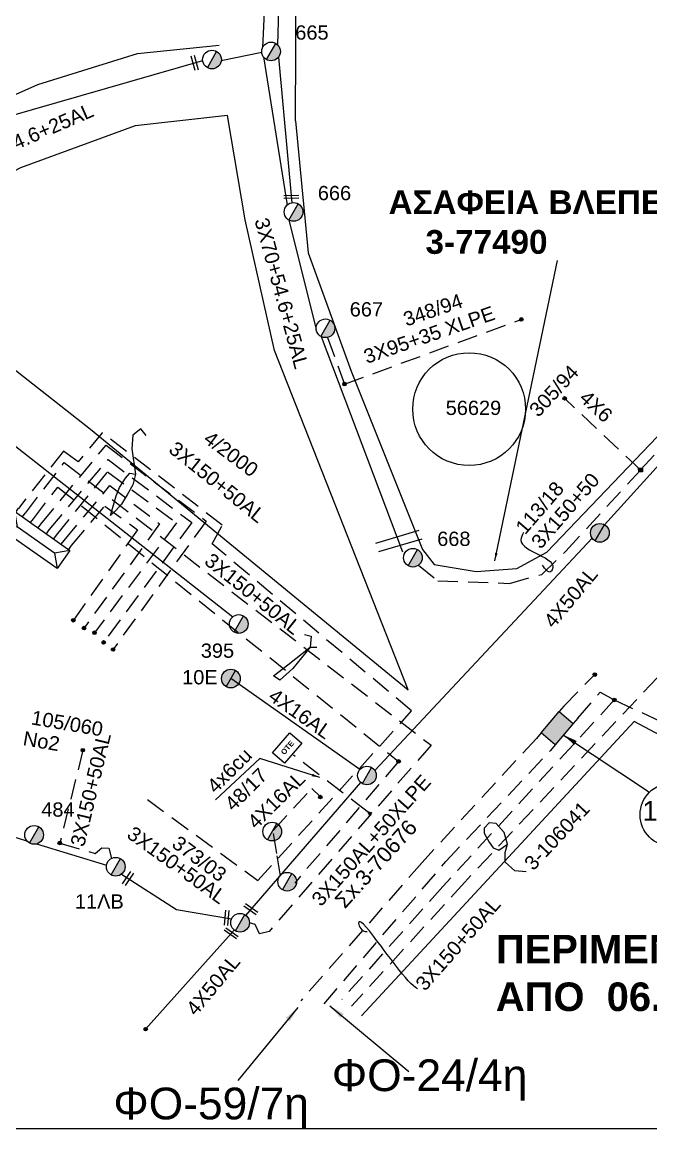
# Model space of a CAD drawing. Header units: millimetres. Extents: x 911 to 5440, y 753 to 2084.
# Drawn here: x 2642.3 to 2721.5, y 756.3 to 895.8 of the extents above; entities that cross this region are included whole.
import ezdxf

# ---------------------------------------------------------------- set-up
doc = ezdxf.new("R2010")
doc.units = ezdxf.units.MM
doc.linetypes.add('DASHED', pattern=[19.05, 12.7, -6.35])
for name, color, linetype in [('Link Box 4 Διευθύνσεων', 7, 'Continuous'), ('Pillar OTE', 7, 'Continuous'), ('Γυμνά εναέρια ΧΤ (3Φ)   4x16AL', 7, 'Continuous'), ('Γυμνά εναέρια ΧΤ (3Φ)   4x50AL', 7, 'Continuous'), ('Γυμνά εναέρια ΧΤ και ΦΟΠ (3Φ)   4x50+16AL', 7, 'Continuous'), ('Επιγραφές - Σχήματα', 7, 'Continuous'), ('Καλώδια ΧΤ   3x150+50AL', 7, 'DASHED'), ('Καλώδια ΧΤ   3x150AL+50XLPE', 7, 'DASHED'), ('Καλώδια ΧΤ   3x95+35 XLPE', 7, 'DASHED'), ('Μηχανική τομή', 7, 'Continuous'), ('Στύλος Ξύλινος', 7, 'Continuous'), ('Στύλος Ξύλινος @ 1', 7, 'Continuous'), ('Στύλος ΦΜ', 7, 'Continuous'), ('Στύλος ΦΜ @ 1', 7, 'Continuous'), ('Συνδέσεις', 7, 'Continuous'), ('Συνεστραμμένα ΧΤ   3x70+54.6+25 AL', 7, 'SYN_LINE'), ('Τομή', 7, 'Continuous'), ('Υποσταθμός πόλεως', 7, 'Continuous'), ('Υπόβαθρο ΔΕΗ', 7, 'Continuous'), ('Υπόγεια καλώδια Παροχών ΧΤ   .0225', 7, 'DASHED'), ('Υπόγεια καλώδια Παροχών ΧΤ   .15', 7, 'DASHED'), ('Υπόγεια καλώδια Παροχών ΧΤ   4x16AL', 7, 'DASHED'), ('Υπόγεια καλώδια Παροχών ΧΤ   4x50AL', 7, 'DASHED'), ('Υπόγεια καλώδια Παροχών ΧΤ   4x6', 7, 'DASHED')]:
    doc.layers.add(name, color=color, linetype=linetype)
doc.styles.get("Standard").update_dxf_attribs({"font": 'arial.ttf'})
doc.linetypes.add('SYN_LINE', pattern='A,0.5,-0.0001,["/\\/\\/\\/",Standard,S=0.1,R=0,X=0,Y=-0.05],-0.25', length=0.7501)
doc.dimstyles.new('ISO-25', dxfattribs={"dimtxt": 2.5, "dimasz": 1.8, "dimexe": 1.25, "dimexo": 0.625, "dimtad": 1, "dimtxsty": 'Standard', "dimcen": 1.8, "dimadec": 0, "dimazin": 0, "dimtfac": 1, "dimtmove": 0, "dimatfit": 3, "dimfxl": 1.25, "dimarcsym": 0})

# ---------------------------------------------------------------- blocks, each defined once
blk = doc.blocks.new('ΥΠΑΡΧΩΝ ΤΣΙΜΕΝΤΕΝΙΟΣ ΣΤΥΛΟΣ')
at = {"layer": 'Στύλος ΦΜ'}
blk.add_hatch(color=7, dxfattribs=at).paths.add_polyline_path([(-1.29, -2.28, 0.574793), (2.62, 0, 0.268822), (1.3, 2.27)])
at = {"layer": 'Στύλος ΦΜ', "color": 7}
blk.add_line((-1.29, -2.28), (1.3, 2.27), dxfattribs=at)
blk.add_circle((0, 0), 2.62, dxfattribs=at)
at = {"layer": 'Στύλος ΦΜ', "flags": 4}
for tag, p in [('ΑΡΙΘΜΟΣ', (-4.68, 8.05)), ('ΤΥΠΟΣ', (-4.91, 3.03))]:
    blk.add_attdef(tag, p, '', height=4, dxfattribs=at)
blk = doc.blocks.new('LINK BOX 4 ΑΝΑΧΩΡΗΣΕΩΝ')
at = {"layer": 'Link Box 4 Διευθύνσεων', "ltscale": 40}
blk.add_hatch(color=256, dxfattribs=at).paths.add_polyline_path([(-3.54, 0), (-3.54, -4.67), (3.54, -4.67), (3.54, 0)])
for p, q in [((-3.54, 0), (-5.33, 0)), ((5.33, 0), (3.54, 0)), ((-3.54, -4.67), (-5.33, -4.67)), ((5.33, -4.67), (3.54, -4.67))]:
    blk.add_line(p, q, dxfattribs=at)
blk.add_lwpolyline([(-3.54, -4.67), (-3.54, 0), (3.54, 0), (3.54, -4.67)], close=True, dxfattribs=at)
blk = doc.blocks.new('ΥΠΟΣΤΑΘΜΟΣ ΠΟΛΕΩΣ 8 ΑΝΑΧΩΡΗΣΕΩΝ')
at = {"layer": 'Υποσταθμός πόλεως', "linetype": 'Continuous', "ltscale": 40}
for p, q in [((-8.18, -2.82), (-8.18, -4)), ((-5.9, -2.82), (-5.9, -4)), ((-3.55, -2.82), (-3.55, -4)), ((-1.28, -2.82), (-1.28, -4)), ((1.23, -2.82), (1.23, -4)), ((3.56, -2.82), (3.56, -4)), ((6.03, -2.82), (6.03, -4)), ((8.16, -2.82), (8.16, -4))]:
    blk.add_line(p, q, dxfattribs=at)
blk.add_lwpolyline([(-8.57, 2.82), (8.57, 2.82), (8.57, -2.82), (-8.57, -2.82)], close=True, dxfattribs=at)
for points in [[(-5.75, 0), (-8.57, 2.82)], [(5.75, 0), (8.57, 2.82)], [(-8.57, -2.82), (-5.75, 0)], [(-5.75, 0), (5.75, 0)], [(8.57, -2.82), (5.75, 0)]]:
    blk.add_lwpolyline(points, dxfattribs=at)
at = {"layer": 'Υποσταθμός πόλεως', "linetype": 'SYN_LINE', "ltscale": 40, "flags": 1}
for tag, p in [('ΜΕΤΑΣΧΗΜΑΤΙΣΜΟΣ', (9.59, 1.44)), ('ΙΣΧΥΣ', (9.57, -1.35)), ('ΑΡΙΘΜΟΣ', (9.69, -4.07))]:
    blk.add_attdef(tag, p, '', height=1.8, dxfattribs=at)
blk = doc.blocks.new('ΥΠΑΡΧΩΝ ΞΥΛΙΝΟΣ ΣΤΥΛΟΣ')
at = {"layer": 'Στύλος Ξύλινος'}
h = blk.add_hatch(color=7, dxfattribs=at)
h.paths.add_polyline_path([(-2.62, 0, 0.270008), (-1.29, -2.28), (1.3, 2.27, 0.576266)])
h.paths.add_polyline_path([(-1.29, -2.28, 0.574793), (2.62, 0, 0.268822), (1.3, 2.27)])
at = {"layer": 'Στύλος Ξύλινος', "color": 7}
blk.add_line((-1.29, -2.28), (1.3, 2.27), dxfattribs=at)
blk.add_circle((0, 0), 2.62, dxfattribs=at)
at = {"layer": 'Στύλος Ξύλινος', "flags": 4}
for tag, p in [('ΑΡΙΘΜΟΣ', (-4.91, 8.6)), ('ΤΥΠΟΣ', (-4.85, 3.39))]:
    blk.add_attdef(tag, p, '', height=4, dxfattribs=at)
blk = doc.blocks.new('ΜΗΧΑΝΙΚΗ ΤΟΜΗ')
at = {"layer": 'Μηχανική τομή', "ltscale": 40}
for p, q in [((-1.89, 0.78), (1.89, 0.78)), ((1.89, 0), (-1.89, 0))]:
    blk.add_line(p, q, dxfattribs=at)
blk = doc.blocks.new('ΤΟΜΗ')
at = {"layer": 'Τομή', "ltscale": 40}
for p, q in [((-5.68, 0), (5.68, 0)), ((5.68, -2.33), (-5.68, -2.33))]:
    blk.add_line(p, q, dxfattribs=at)
blk = doc.blocks.new('_ΣΥΝΔΕΣΗ')
at = {"layer": 'Συνδέσεις', "linetype": 'SYN_LINE', "ltscale": 40}
blk.add_hatch(color=256, dxfattribs=at).paths.add_polyline_path([(0.5, -0.01, 1), (-0.5, -0.01, 1)])
at = {"layer": 'Συνδέσεις'}
blk.add_circle((0, -0.01), 0.5, dxfattribs=at)
blk = doc.blocks.new('PILLAR ΟΤΕ')
at = {"layer": 'Pillar OTE', "ltscale": 40}
blk.add_lwpolyline([(-3.31, 2.02), (3.39, 2.02), (3.39, -1.99), (-3.31, -1.99)], close=True, dxfattribs=at)
at = {"layer": 'Pillar OTE', "insert": (-1.81, 0.71), "char_height": 1.3575, "width": 109.961, "attachment_point": 1}
blk.add_mtext('{\\fArial|b1|i0|c161|p34;OTE}', dxfattribs=at)
blk = doc.blocks.new('TSONTA XT1')
at = {"ltscale": 40}
h = blk.add_hatch(color=256, dxfattribs=at)
h.dxf.hatch_style = 1
h.paths.add_polyline_path([(595.96, 2487.66), (597.07, 2488.77), (595.96, 2489.87), (594.85, 2488.77)])
blk.add_lwpolyline([(594.85, 2488.77), (595.96, 2489.87), (597.07, 2488.77), (595.96, 2487.66)], close=True, dxfattribs=at)

msp = doc.modelspace()

# ---------------------------------------------------------------- hatches: boundary and pattern name
at = {"layer": 'Pillar OTE', "ltscale": 40}
h = msp.add_hatch(color=256, dxfattribs=at)
h.dxf.hatch_style = 1
h.paths.add_polyline_path([(2686.43, 796.22), (2685.71, 796.39), (2686.04, 795.72)])

# ---------------------------------------------------------------- linework, layer by layer
at = {"layer": 'Γυμνά εναέρια ΧΤ (3Φ)   4x16AL', "color": 7}
msp.add_lwpolyline([(2684.85, 801.64), (2668.59, 813.08)], dxfattribs=at)
at = {"layer": 'Γυμνά εναέρια ΧΤ (3Φ)   4x50AL', "color": 5}
for points in [[(2715.68, 832.48), (2730.8, 849.17)], [(2686.75, 801.48), (2714.12, 830.79)], [(2670.46, 783.24), (2684.97, 799.98)], [(2657.85, 768.9), (2669.02, 781.38)]]:
    msp.add_lwpolyline(points, dxfattribs=at)
at = {"layer": 'Γυμνά εναέρια ΧΤ και ΦΟΠ (3Φ)   4x50+16AL', "color": 27}
for points in [[(2617.49, 800.4), (2642.89, 792.63)], [(2644.1, 792.24), (2652.92, 789.56)], [(2654.79, 788.43), (2661.74, 783.97), (2668.69, 782.81)]]:
    msp.add_lwpolyline(points, dxfattribs=at)
at = {"layer": 'Επιγραφές - Σχήματα'}
for points in [[(2959.33, 1782.88), (2959.33, 1782.88), (2959.33, 756.34), (954.14, 756.34), (954.14, 1770.68), (954.14, 1770.68)], [(2657.91, 843.74), (2657.25, 844.56), (2656.22, 843.77), (2656.09, 842.05), (2656.56, 838.86), (2656.24, 837.51), (2655.52, 836.25), (2654.8, 835.08), (2654.08, 834.26), (2653.42, 833.66), (2654.12, 836.11), (2654.57, 837.18), (2655.31, 838.35), (2655.85, 838.99), (2656.56, 838.86)], [(2677.87, 818.65), (2678.7, 818.45), (2678.59, 817.07), (2678.59, 817.07), (2676.4, 814.35), (2674.78, 812.88), (2673.97, 813.45), (2675.77, 814.81), (2678.59, 817.07), (2679.43, 817.07)], [(2705.79, 788.73), (2704.38, 788.86), (2703.17, 789.93), (2703.17, 791.18), (2703.44, 792.22), (2703.02, 793.68), (2702.04, 794.8), (2701.15, 794.9), (2700.49, 794.24), (2700.5, 793.58), (2701.12, 792.46), (2701.65, 791.76), (2702.36, 791.45), (2703.44, 792.22)]]:
    msp.add_lwpolyline(points, dxfattribs=at)
for centre, radius in [((2698.62, 847.06), 7.11), ((2724.16, 795.92), 4)]:
    msp.add_circle(centre, radius, dxfattribs=at)
at = {"layer": 'Καλώδια ΧΤ   3x150+50AL', "ltscale": 0.2}
msp.add_lwpolyline([(2658.07, 797.83), (2672, 787.64), (2691.37, 809.02), (2666.24, 830.06), (2667.51, 832.44), (2652.37, 844.08), (2649.36, 840.42), (2647.48, 841.75), (2641.82, 834.55)], dxfattribs=at)
at = {"layer": 'Καλώδια ΧΤ   3x150+50AL', "color": 2, "ltscale": 0.2}
msp.add_lwpolyline([(2644.65, 832.56), (2652.87, 842.51), (2665.47, 832.94), (2653.74, 816.76)], dxfattribs=at)
at = {"layer": 'Καλώδια ΧΤ   3x150+50AL', "color": 27, "ltscale": 0.2}
for points in [[(2642.69, 833.94), (2647.6, 840.33), (2693.81, 804.69)], [(2649.94, 804.07), (2647.03, 792.35), (2651.48, 791.04), (2652.32, 791.76), (2653.23, 791.71), (2653.54, 790.42)]]:
    msp.add_lwpolyline(points, dxfattribs=at)
at = {"layer": 'Καλώδια ΧΤ   3x150+50AL', "color": 133, "ltscale": 0.2}
msp.add_lwpolyline([(2645.68, 831.83), (2653.11, 840.69), (2663.68, 832.76), (2652.56, 817.65)], dxfattribs=at)
at = {"layer": 'Καλώδια ΧΤ   3x150+50AL', "color": 30, "ltscale": 0.2}
msp.add_lwpolyline([(2646.6, 831.18), (2653.05, 839.14), (2661.75, 832.71), (2651.41, 818.87)], dxfattribs=at)
at = {"layer": 'Καλώδια ΧΤ   3x150+50AL', "color": 154, "ltscale": 0.2}
for points in [[(2643.7, 833.23), (2646.78, 837.24), (2689.72, 802.65), (2676.63, 787.31)], [(2647.57, 830.5), (2653.34, 837.42), (2659.61, 832.59), (2650.09, 819.46)], [(2674.86, 788.22), (2674.86, 788.22), (2674.86, 788.22), (2674.86, 788.22), (2674.38, 791.05), (2673.9, 793.95)]]:
    msp.add_lwpolyline(points, dxfattribs=at)
at = {"layer": 'Καλώδια ΧΤ   3x150+50AL', "color": 85, "ltscale": 0.2}
msp.add_lwpolyline([(2648.5, 829.85), (2652.71, 834.83), (2656.84, 831.85), (2648.73, 820.44)], dxfattribs=at)
at = {"layer": 'Καλώδια ΧΤ   3x150+50AL', "color": 1, "ltscale": 0.2}
for points in [[(2710.55, 809.61), (2714.45, 813.6)], [(2707.09, 805.55), (2692.69, 789.91), (2677.42, 772.46)]]:
    msp.add_lwpolyline(points, dxfattribs=at)
at = {"layer": 'Καλώδια ΧΤ   3x150+50AL', "color": 62, "ltscale": 0.2}
for points in [[(2712.33, 808.09), (2715.12, 811.36), (2716.91, 810.4), (2728.26, 805.12), (2759.2, 787.69), (2785.03, 773.73)], [(2716.91, 810.4), (2695.32, 786.89), (2682.59, 772.65)], [(2680.33, 772.08), (2695.68, 790.03), (2708.87, 804.04)]]:
    msp.add_lwpolyline(points, dxfattribs=at)
at = {"layer": 'Καλώδια ΧΤ   3x150AL+50XLPE', "color": 62, "ltscale": 0.2}
msp.add_lwpolyline([(2692.23, 827.38), (2694.67, 825.43), (2703.71, 825.09), (2707.77, 826.22), (2710.82, 829.17), (2720.22, 839.38)], dxfattribs=at)
at = {"layer": 'Καλώδια ΧΤ   3x150AL+50XLPE', "color": 27, "ltscale": 0.2}
msp.add_lwpolyline([(2693.81, 804.69), (2673.4, 781.21), (2672.21, 780.92), (2671.66, 782.08), (2670.93, 782.29)], dxfattribs=at)
at = {"layer": 'Καλώδια ΧΤ   3x95+35 XLPE', "color": 5, "ltscale": 0.2}
msp.add_lwpolyline([(2680.77, 856.1), (2682.91, 850.22), (2705.19, 858.37)], dxfattribs=at)
at = {"layer": 'Συνεστραμμένα ΧΤ   3x70+54.6+25 AL', "color": 5, "ltscale": 20}
for points in [[(2674.27, 928.28), (2672.57, 892.63)], [(2672.69, 891.48), (2675.67, 872.76)], [(2675.91, 870.89), (2679.34, 857.12)], [(2679.98, 856.2), (2690.23, 829.05)]]:
    msp.add_lwpolyline(points, dxfattribs=at)
at = {"layer": 'Συνεστραμμένα ΧΤ   3x70+54.6+25 AL', "color": 6, "ltscale": 20}
for points in [[(2675.46, 928.39), (2674.47, 893)], [(2637.42, 883.06), (2665.04, 890.99)], [(2674.59, 891.45), (2676.29, 873.08)], [(2640.69, 842.97), (2668.85, 820.89)]]:
    msp.add_lwpolyline(points, dxfattribs=at)
at = {"layer": 'Συνεστραμμένα ΧΤ   3x70+54.6+25 AL', "color": 6, "ltscale": 5}
msp.add_lwpolyline([(2667.38, 890.99), (2672.48, 892.06)], dxfattribs=at)
at = {"layer": 'Υπόβαθρο ΔΕΗ'}
for points in [[(2676.73, 883.39), (2676.73, 883.39), (2676.96, 928.53), (2681.7, 953.14), (2679.49, 963.56), (2682.87, 973.55), (2692.57, 981.22), (2708.5, 1017.05), (2717.46, 1036.13), (2826.12, 995.04), (2854.85, 983.93), (2832.92, 959.97), (2785.94, 910.29), (2751.83, 874.15), (2731.59, 853.29), (2731.59, 853.29)], [(2614.76, 873.16), (2627.04, 880.35), (2644.26, 887.98), (2656.83, 891.9), (2667.12, 892.94)], [(2674.1, 854.45), (2670.4, 870.93), (2668.15, 884.07), (2656.52, 882.78), (2642.06, 877.5), (2631.59, 872.02), (2622.17, 867.08), (2650.88, 844.52), (2690.95, 811.67), (2674.1, 854.45)], [(2676.73, 883.39), (2676.73, 883.39), (2678.31, 866.78), (2683.76, 851.84), (2692.74, 829.36), (2694.21, 827.49), (2699.48, 826.58), (2704.62, 826.95), (2708.39, 829.03), (2731.59, 853.29)], [(2777.4, 776.83), (2719.41, 807.66), (2685.06, 770.57)], [(2672.25, 803.01), (2666.64, 797.81)]]:
    msp.add_lwpolyline(points, dxfattribs=at)
msp.add_spline([(2705.47, 831.51), (2705.14, 830.58), (2709.06, 826.8), (2708.89, 826.58), (2707.85, 827.4)], degree=3, dxfattribs=at)
msp.add_open_spline([(2692.11, 773.99), (2690.9, 774.58), (2685.35, 782.63), (2684.35, 782.6), (2685.05, 781.18), (2685.76, 781.19)], degree=3, dxfattribs=at)
at = {"layer": 'Υπόγεια καλώδια Παροχών ΧΤ   .0225', "color": 7, "ltscale": 0.2}
msp.add_lwpolyline([(2730.89, 827.45), (2729.36, 826.29), (2730.17, 821.56), (2698.06, 787.42), (2683.78, 771.77)], dxfattribs=at)
at = {"layer": 'Υπόγεια καλώδια Παροχών ΧΤ   .15', "color": 62, "ltscale": 0.2}
msp.add_lwpolyline([(2720.21, 839.39), (2729.58, 849.59, -0.609032), (2731.67, 851.86), (2736.66, 857.3), (2752.45, 873.85), (2766.28, 887.98), (2765.44, 888.67)], format="xyb", dxfattribs=at)
at = {"layer": 'Υπόγεια καλώδια Παροχών ΧΤ   4x16AL', "color": 154, "ltscale": 0.2}
msp.add_lwpolyline([(2673.9, 793.95), (2678.8, 799.22), (2679.87, 798.16)], dxfattribs=at)
at = {"layer": 'Υπόγεια καλώδια Παροχών ΧΤ   4x6', "color": 62, "ltscale": 0.2}
msp.add_lwpolyline([(2720.21, 839.39), (2710.65, 848.42)], dxfattribs=at)
at = {"layer": 'Υπόγεια καλώδια Παροχών ΧΤ   4x6', "color": 27, "linetype": 'DASHED', "ltscale": 0.2}
msp.add_lwpolyline([(2686.26, 796.02), (2685.78, 796.34), (2676.47, 803.43)], dxfattribs=at)

# ---------------------------------------------------------------- block references
at = {"layer": 'Link Box 4 Διευθύνσεων', "xscale": 0.5000000000000228, "yscale": 0.5000000000000228, "zscale": 0.5000000000000228, "rotation": 49.53677571320976}
msp.add_blockref('LINK BOX 4 ΑΝΑΧΩΡΗΣΕΩΝ', (2708.82, 807.58), dxfattribs=at)
at = {"layer": 'Pillar OTE', "xscale": 0.5, "yscale": 0.5, "zscale": 0.5, "rotation": 48.91745482247829}
msp.add_blockref('PILLAR ΟΤΕ', (2675.68, 804.31), dxfattribs=at)
at = {"layer": 'Μηχανική τομή'}
for p, xscale, yscale, zscale, rotation in [((2664.21, 890.75), 0.5000000000002396, 0.5000000000002396, 0.5000000000002396, 104.6303138567387), ((2676.21, 874.02), 0.5000000000002564, 0.5000000000002564, 0.5000000000002564, 181.4043462384734), ((2655.47, 787.99), 0.5000000000002724, 0.5000000000002724, 0.5000000000002724, 236.6060479962848), ((2670.99, 783.86), 0.5000000000003918, 0.5000000000003918, 0.5000000000003918, 324.8159110777491), ((2667.86, 782.95), 0.5000000000003358, 0.5000000000003358, 0.5000000000003358, 264.3114970533205), ((2668.51, 780.81), 0.5000000000003918, 0.5000000000003918, 0.5000000000003918, 324.8159110777491)]:
    msp.add_blockref('ΜΗΧΑΝΙΚΗ ΤΟΜΗ', p, dxfattribs=dict(at, xscale=xscale, yscale=yscale, zscale=zscale, rotation=rotation))
at = {"layer": 'Στύλος Ξύλινος @ 1', "ltscale": 40, "xscale": 0.4499999999998181, "yscale": 0.4499999999998181, "zscale": 0.4499999999998181}
msp.add_blockref('ΥΠΑΡΧΩΝ ΞΥΛΙΝΟΣ ΣΤΥΛΟΣ', (2715.09, 831.46), dxfattribs=at)
at = {"layer": 'Στύλος Ξύλινος @ 1', "ltscale": 40}
ref = msp.add_blockref('ΥΠΑΡΧΩΝ ΞΥΛΙΝΟΣ ΣΤΥΛΟΣ', (2668.59, 813.09), dxfattribs=dict(at, xscale=0.4499999999998181, yscale=0.4499999999998181, zscale=0.4499999999998181))
ref.add_attrib('ΤΥΠΟΣ', '10E', (2662.45, 812.36), dxfattribs={"layer": 'Στύλος Ξύλινος', "height": 1.8, "flags": 4})
at = {"layer": 'Στύλος ΦΜ @ 1', "ltscale": 40}
ref = msp.add_blockref('ΥΠΑΡΧΩΝ ΤΣΙΜΕΝΤΕΝΙΟΣ ΣΤΥΛΟΣ', (2673.65, 892.15), dxfattribs=dict(at, xscale=0.4499999999998181, yscale=0.4499999999998181, zscale=0.4499999999998181))
ref.add_attrib('ΤΥΠΟΣ', '665', (2676.71, 893.64), dxfattribs={"layer": 'Στύλος ΦΜ', "height": 1.8, "flags": 4})
at = {"layer": 'Στύλος ΦΜ @ 1', "ltscale": 40, "xscale": 0.4499999999998181, "yscale": 0.4499999999998181, "zscale": 0.4499999999998181}
for p in [(2666.21, 891.13), (2685.74, 800.87), (2673.8, 793.8), (2675.69, 787.48), (2669.75, 782.31)]:
    msp.add_blockref('ΥΠΑΡΧΩΝ ΤΣΙΜΕΝΤΕΝΙΟΣ ΣΤΥΛΟΣ', p, dxfattribs=at)
at = {"layer": 'Στύλος ΦΜ @ 1', "ltscale": 40}
ref = msp.add_blockref('ΥΠΑΡΧΩΝ ΤΣΙΜΕΝΤΕΝΙΟΣ ΣΤΥΛΟΣ', (2676.49, 871.92), dxfattribs=dict(at, xscale=0.4499999999998181, yscale=0.4499999999998181, zscale=0.4499999999998181))
ref.add_attrib('ΤΥΠΟΣ', '666', (2679.55, 873.4), dxfattribs={"layer": 'Στύλος ΦΜ', "height": 1.8, "flags": 4})
ref = msp.add_blockref('ΥΠΑΡΧΩΝ ΤΣΙΜΕΝΤΕΝΙΟΣ ΣΤΥΛΟΣ', (2680.51, 857.25), dxfattribs=dict(at, xscale=0.4499999999998181, yscale=0.4499999999998181, zscale=0.4499999999998181))
ref.add_attrib('ΤΥΠΟΣ', '667', (2683.57, 858.74), dxfattribs={"layer": 'Στύλος ΦΜ', "height": 1.8, "flags": 4})
ref = msp.add_blockref('ΥΠΑΡΧΩΝ ΤΣΙΜΕΝΤΕΝΙΟΣ ΣΤΥΛΟΣ', (2691.53, 828.33), dxfattribs=dict(at, xscale=0.4499999999998181, yscale=0.4499999999998181, zscale=0.4499999999998181))
ref.add_attrib('ΤΥΠΟΣ', '668', (2694.59, 829.81), dxfattribs={"layer": 'Στύλος ΦΜ', "height": 1.8, "flags": 4})
ref = msp.add_blockref('ΥΠΑΡΧΩΝ ΤΣΙΜΕΝΤΕΝΙΟΣ ΣΤΥΛΟΣ', (2669.58, 819.97), dxfattribs=dict(at, xscale=0.4499999999998181, yscale=0.4499999999998181, zscale=0.4499999999998181))
ref.add_attrib('ΤΥΠΟΣ', '395', (2664.8, 815.71), dxfattribs={"layer": 'Στύλος ΦΜ', "height": 1.8, "flags": 4})
ref = msp.add_blockref('ΥΠΑΡΧΩΝ ΤΣΙΜΕΝΤΕΝΙΟΣ ΣΤΥΛΟΣ', (2643.8, 793.38), dxfattribs=dict(at, xscale=0.4499999999998181, yscale=0.4499999999998181, zscale=0.4499999999998181))
ref.add_attrib('ΤΥΠΟΣ', '484', (2644.7, 795.68), dxfattribs={"layer": 'Στύλος ΦΜ', "height": 1.8, "flags": 4})
ref = msp.add_blockref('ΥΠΑΡΧΩΝ ΤΣΙΜΕΝΤΕΝΙΟΣ ΣΤΥΛΟΣ', (2654.08, 789.37), dxfattribs=dict(at, xscale=0.4499999999998181, yscale=0.4499999999998181, zscale=0.4499999999998181))
ref.add_attrib('ΤΥΠΟΣ', '11ΛB', (2648.94, 784.09), dxfattribs={"layer": 'Στύλος ΦΜ', "height": 1.8, "flags": 4})
at = {"layer": 'Συνδέσεις', "xscale": 0.4499999999998181, "yscale": 0.4499999999998181, "zscale": 0.4499999999998181}
for p in [(2705.19, 858.37), (2682.91, 850.22), (2710.65, 848.42), (2648.73, 820.44), (2650.09, 819.46), (2651.41, 818.87), (2652.56, 817.65), (2653.74, 816.76), (2714.45, 813.6), (2716.91, 810.4), (2649.94, 804.07), (2689.72, 802.65), (2679.87, 798.16), (2647.03, 792.35), (2657.85, 768.9)]:
    msp.add_blockref('_ΣΥΝΔΕΣΗ', p, dxfattribs=at)
at = {"layer": 'Συνδέσεις', "xscale": 0.3075184835441075, "yscale": 0.3075184835441075, "zscale": 0.3075184835441075, "rotation": 48.60289793318847}
msp.add_blockref('TSONTA XT1', (3173.15, 195.82), dxfattribs=at)
at = {"layer": 'Τομή', "xscale": 0.500000000000244, "yscale": 0.500000000000244, "zscale": 0.500000000000244, "rotation": 196.4276561093103}
msp.add_blockref('ΤΟΜΗ', (2689.92, 829.86), dxfattribs=at)
at = {"layer": 'Υποσταθμός πόλεως', "xscale": 0.4999999999999629, "yscale": 0.4999999999999629, "zscale": 0.4999999999999629, "rotation": 144.8226653781787}
msp.add_blockref('ΥΠΟΣΤΑΘΜΟΣ ΠΟΛΕΩΣ 8 ΑΝΑΧΩΡΗΣΕΩΝ', (2644, 830.57), dxfattribs=at)

# ---------------------------------------------------------------- texts
at = {"color": 1, "ltscale": 30, "char_height": 3.6, "width": 121.2945, "attachment_point": 1}
for s, insert in [('{\\fArial|b1|i0|c161|p34;\\H0.83333x;ΑΣΑΦΕΙΑ ΒΛΕΠΕ ΜΕΛ.\\H1.2x; \\P\\H0.83333x;    3-77490}', (2688.46, 874.64)), ('{\\fArial|b1|i0|c161|p34;ΠΕΡΙΜΕΝΩ ΧΕΙΡΙΣΜΟ\\PΑΠΟ  06.11.15}', (2701.98, 780.78))]:
    msp.add_mtext(s, dxfattribs=dict(at, insert=insert))
at = {"layer": 'Γυμνά εναέρια ΧΤ (3Φ)   4x16AL', "color": 7, "insert": (2674.21, 811.98), "char_height": 1.8, "width": 168.3718, "attachment_point": 1, "rotation": 324.79}
msp.add_mtext('4X16AL', dxfattribs=at)
at = {"layer": 'Γυμνά εναέρια ΧΤ (3Φ)   4x50AL', "color": 7, "char_height": 1.8, "width": 168.3718, "attachment_point": 1, "rotation": 50.2367}
for insert in [(2707.86, 820.47), (2662.79, 771.6)]:
    msp.add_mtext('4X50AL', dxfattribs=dict(at, insert=insert))
at = {"layer": 'Επιγραφές - Σχήματα', "color": 7, "char_height": 1.8}
for s, insert, width, attachment_point, rotation in [('348/94', (2690.12, 859.16), 168.3718, 1, 19.0697), ('305/94', (2706.02, 847.16), 168.3718, 1, 47.129), ('4/2000', (2666.08, 844.44), 168.3718, 1, 323.1989), ('105/060', (2643.64, 809.1), 168.3718, 1, 350.2816), ('No2', (2642.6, 806.48), 168.3718, 1, 350.2816), ('3-106041', (2705.39, 790.01), 168.3718, 1, 46.8592), ('{\\H1.083x;\\C256;Σx.3-70676}', (2686.87, 789.73), 27.8484, 5, 47.8188), ('373/03', (2662.09, 793.41), 168.3718, 1, 323.1989)]:
    msp.add_mtext(s, dxfattribs=dict(at, insert=insert, width=width, attachment_point=attachment_point, rotation=rotation))
at = {"layer": 'Επιγραφές - Σχήματα', "color": 7, "insert": (2695.66, 848.12), "char_height": 1.8, "width": 168.3718, "attachment_point": 1}
msp.add_mtext('56629', dxfattribs=at)
at = {"layer": 'Επιγραφές - Σχήματα', "attachment_point": 1}
for s, insert, char_height, width in [('1491', (2720.45, 797.67), 2.5, 7.1552), ('ΦΟ-24/4η ', (2681.31, 765.08), 4, 11.1692), ('ΦΟ-59/7η ', (2653.78, 761.52), 4, 11.1692)]:
    msp.add_mtext(s, dxfattribs=dict(at, insert=insert, char_height=char_height, width=width))
at = {"layer": 'Καλώδια ΧΤ   3x150+50AL', "color": 7, "char_height": 1.8, "width": 168.3718, "attachment_point": 1}
for insert, rotation in [((2661.74, 843.14), 321.237), ((2666.24, 829.05), 321.237), ((2648.34, 792.21), 76.5221), ((2656.4, 794.6), 324.0282), ((2691.7, 774.78), 48.5328)]:
    msp.add_mtext('3X150+50AL', dxfattribs=dict(at, insert=insert, rotation=rotation))
at = {"layer": 'Καλώδια ΧΤ   3x150AL+50XLPE', "color": 7, "char_height": 1.8, "width": 27.8484, "attachment_point": 5}
for s, insert, rotation in [('3X150+50', (2710.74, 834.25), 49.1548), ('113/18', (2707.51, 834.62), 49.1548), ('3X150AL+50XLPE', (2686.28, 792.69), 48.2804)]:
    msp.add_mtext(s, dxfattribs=dict(at, insert=insert, rotation=rotation))
at = {"layer": 'Καλώδια ΧΤ   3x95+35 XLPE', "color": 7, "insert": (2685.13, 854.46), "char_height": 1.8, "width": 168.3718, "attachment_point": 1, "rotation": 19.0992}
msp.add_mtext('3X95+35 XLPE', dxfattribs=at)
at = {"layer": 'Συνεστραμμένα ΧΤ   3x70+54.6+25 AL', "color": 7, "char_height": 1.8, "width": 168.3718, "attachment_point": 1}
for insert, rotation in [((2632.81, 877.9), 23.4756), ((2673.29, 871.35), 285.1815)]:
    msp.add_mtext('3X70+54.6+25AL', dxfattribs=dict(at, insert=insert, rotation=rotation))
at = {"layer": 'Υπόγεια καλώδια Παροχών ΧΤ   4x16AL', "color": 7, "insert": (2670.5, 795.28), "char_height": 1.8, "width": 168.3718, "attachment_point": 1, "rotation": 44.671}
msp.add_mtext('4X16AL', dxfattribs=at)
at = {"layer": 'Υπόγεια καλώδια Παροχών ΧΤ   4x50AL', "color": 7, "ltscale": 0.2, "char_height": 1.8, "attachment_point": 1, "rotation": 45}
for s, insert in [('4x6cu', (2665.4, 799.77)), ('48/17', (2667.64, 797.53))]:
    msp.add_mtext_dynamic_manual_height_columns(s, width=1.8, gutter_width=12.5, heights=[0.118], dxfattribs=dict(at, insert=insert))
at = {"layer": 'Υπόγεια καλώδια Παροχών ΧΤ   4x6', "color": 7, "insert": (2713.6, 849.6), "char_height": 1.8, "width": 168.3718, "attachment_point": 1, "rotation": 317}
msp.add_mtext('4X6', dxfattribs=at)

# ---------------------------------------------------------------- leaders
at = {"layer": 'Επιγραφές - Σχήματα', "ltscale": 40}
for points, override in [([(2701.84, 827.93), (2709.77, 865.8)], {"dimasz": 1, "dimtad": 0}), ([(2679.79, 800.63), (2672.25, 803.01)], {"dimasz": 1, "dimtad": 0}), ([(2677.04, 771.64), (2669.48, 762.41)], {"dimasz": 2, "dimtad": 0}), ([(2681.07, 771.85), (2691, 763.54)], {"dimasz": 2, "dimtad": 0})]:
    msp.add_leader(points, dimstyle='ISO-25', override=override, dxfattribs=at)
at = {"layer": 'Επιγραφές - Σχήματα'}
msp.add_leader([(2710.52, 805.97), (2721.23, 798.86)], dimstyle='ISO-25', override={"dimgap": 0.625, "dimtad": 0}, dxfattribs=at)

doc.saveas('drawing.dxf')
